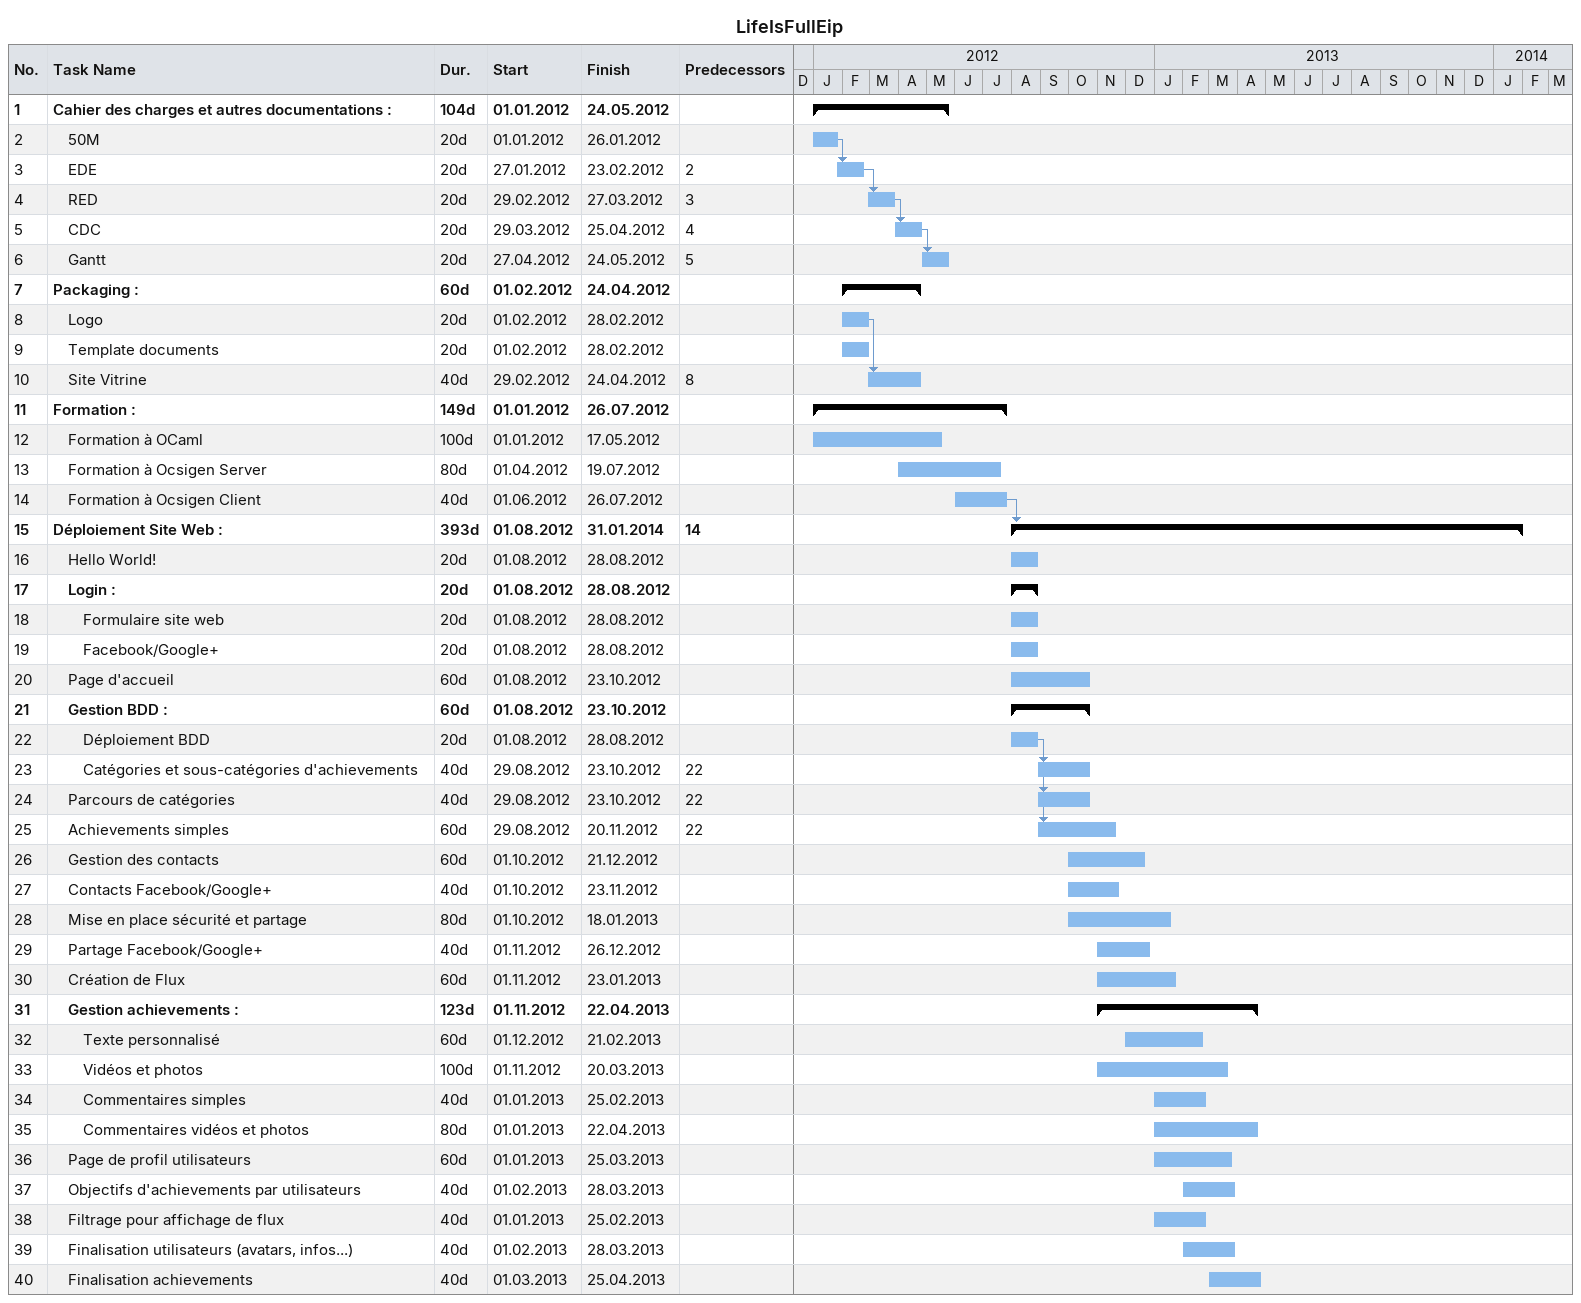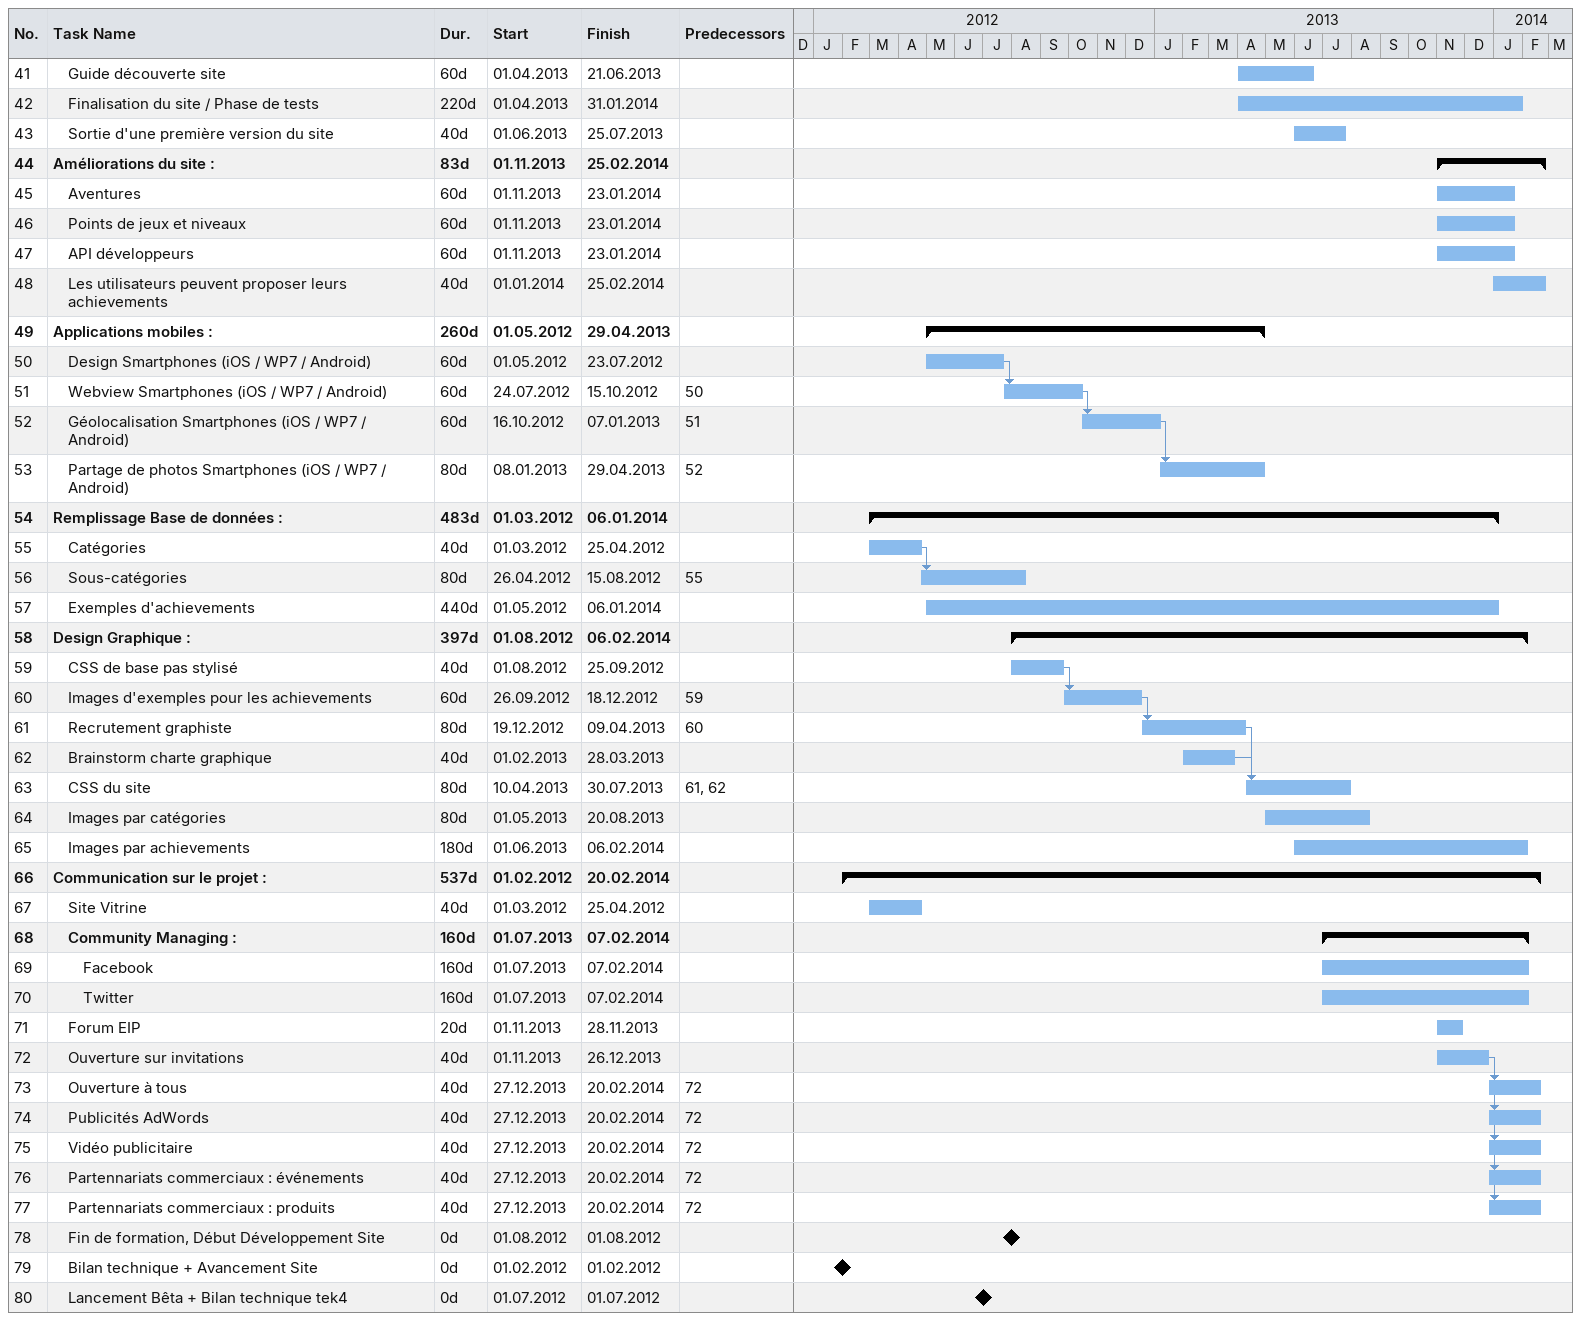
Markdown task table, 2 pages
LifeIsFullEip

| ID | Level | Task | Duration | Start | Finish | Predecessors |
|---|---|---|---|---|---|---|
| 1 | 1 | **Cahier des charges et autres documentations :** | 104d | 2012-01-01 | 2012-05-24 |  |
| 2 | 2 | 50M | 20d | 2012-01-01 | 2012-01-26 |  |
| 3 | 2 | EDE | 20d | 2012-01-27 | 2012-02-23 | 2 |
| 4 | 2 | RED | 20d | 2012-02-29 | 2012-03-27 | 3 |
| 5 | 2 | CDC | 20d | 2012-03-29 | 2012-04-25 | 4 |
| 6 | 2 | Gantt | 20d | 2012-04-27 | 2012-05-24 | 5 |
| 7 | 1 | **Packaging :** | 60d | 2012-02-01 | 2012-04-24 |  |
| 8 | 2 | Logo | 20d | 2012-02-01 | 2012-02-28 |  |
| 9 | 2 | Template documents | 20d | 2012-02-01 | 2012-02-28 |  |
| 10 | 2 | Site Vitrine | 40d | 2012-02-29 | 2012-04-24 | 8 |
| 11 | 1 | **Formation :** | 149d | 2012-01-01 | 2012-07-26 |  |
| 12 | 2 | Formation à OCaml | 100d | 2012-01-01 | 2012-05-17 |  |
| 13 | 2 | Formation à Ocsigen Server | 80d | 2012-04-01 | 2012-07-19 |  |
| 14 | 2 | Formation à Ocsigen Client | 40d | 2012-06-01 | 2012-07-26 |  |
| 15 | 1 | **Déploiement Site Web :** | 393d | 2012-08-01 | 2014-01-31 | 14 |
| 16 | 2 | Hello World! | 20d | 2012-08-01 | 2012-08-28 |  |
| 17 | 2 | **Login :** | 20d | 2012-08-01 | 2012-08-28 |  |
| 18 | 3 | Formulaire site web | 20d | 2012-08-01 | 2012-08-28 |  |
| 19 | 3 | Facebook/Google+ | 20d | 2012-08-01 | 2012-08-28 |  |
| 20 | 2 | Page d'accueil | 60d | 2012-08-01 | 2012-10-23 |  |
| 21 | 2 | **Gestion BDD :** | 60d | 2012-08-01 | 2012-10-23 |  |
| 22 | 3 | Déploiement BDD | 20d | 2012-08-01 | 2012-08-28 |  |
| 23 | 3 | Catégories et sous-catégories d'achievements | 40d | 2012-08-29 | 2012-10-23 | 22 |
| 24 | 2 | Parcours de catégories | 40d | 2012-08-29 | 2012-10-23 | 22 |
| 25 | 2 | Achievements simples | 60d | 2012-08-29 | 2012-11-20 | 22 |
| 26 | 2 | Gestion des contacts | 60d | 2012-10-01 | 2012-12-21 |  |
| 27 | 2 | Contacts Facebook/Google+ | 40d | 2012-10-01 | 2012-11-23 |  |
| 28 | 2 | Mise en place sécurité et partage | 80d | 2012-10-01 | 2013-01-18 |  |
| 29 | 2 | Partage Facebook/Google+ | 40d | 2012-11-01 | 2012-12-26 |  |
| 30 | 2 | Création de Flux | 60d | 2012-11-01 | 2013-01-23 |  |
| 31 | 2 | **Gestion achievements :** | 123d | 2012-11-01 | 2013-04-22 |  |
| 32 | 3 | Texte personnalisé | 60d | 2012-12-01 | 2013-02-21 |  |
| 33 | 3 | Vidéos et photos | 100d | 2012-11-01 | 2013-03-20 |  |
| 34 | 3 | Commentaires simples | 40d | 2013-01-01 | 2013-02-25 |  |
| 35 | 3 | Commentaires vidéos et photos | 80d | 2013-01-01 | 2013-04-22 |  |
| 36 | 2 | Page de profil utilisateurs | 60d | 2013-01-01 | 2013-03-25 |  |
| 37 | 2 | Objectifs d'achievements par utilisateurs | 40d | 2013-02-01 | 2013-03-28 |  |
| 38 | 2 | Filtrage pour affichage de flux | 40d | 2013-01-01 | 2013-02-25 |  |
| 39 | 2 | Finalisation utilisateurs (avatars, infos...) | 40d | 2013-02-01 | 2013-03-28 |  |
| 40 | 2 | Finalisation achievements | 40d | 2013-03-01 | 2013-04-25 |  |
| 41 | 2 | Guide découverte site | 60d | 2013-04-01 | 2013-06-21 |  |
| 42 | 2 | Finalisation du site / Phase de tests | 220d | 2013-04-01 | 2014-01-31 |  |
| 43 | 2 | Sortie d'une première version du site | 40d | 2013-06-01 | 2013-07-25 |  |
| 44 | 1 | **Améliorations du site :** | 83d | 2013-11-01 | 2014-02-25 |  |
| 45 | 2 | Aventures | 60d | 2013-11-01 | 2014-01-23 |  |
| 46 | 2 | Points de jeux et niveaux | 60d | 2013-11-01 | 2014-01-23 |  |
| 47 | 2 | API développeurs | 60d | 2013-11-01 | 2014-01-23 |  |
| 48 | 2 | Les utilisateurs peuvent proposer leurs achievements | 40d | 2014-01-01 | 2014-02-25 |  |
| 49 | 1 | **Applications mobiles :** | 260d | 2012-05-01 | 2013-04-29 |  |
| 50 | 2 | Design Smartphones (iOS / WP7 / Android) | 60d | 2012-05-01 | 2012-07-23 |  |
| 51 | 2 | Webview Smartphones (iOS / WP7 / Android) | 60d | 2012-07-24 | 2012-10-15 | 50 |
| 52 | 2 | Géolocalisation Smartphones (iOS / WP7 / Android) | 60d | 2012-10-16 | 2013-01-07 | 51 |
| 53 | 2 | Partage de photos Smartphones (iOS / WP7 / Android) | 80d | 2013-01-08 | 2013-04-29 | 52 |
| 54 | 1 | **Remplissage Base de données :** | 483d | 2012-03-01 | 2014-01-06 |  |
| 55 | 2 | Catégories | 40d | 2012-03-01 | 2012-04-25 |  |
| 56 | 2 | Sous-catégories | 80d | 2012-04-26 | 2012-08-15 | 55 |
| 57 | 2 | Exemples d'achievements | 440d | 2012-05-01 | 2014-01-06 |  |
| 58 | 1 | **Design Graphique :** | 397d | 2012-08-01 | 2014-02-06 |  |
| 59 | 2 | CSS de base pas stylisé | 40d | 2012-08-01 | 2012-09-25 |  |
| 60 | 2 | Images d'exemples pour les achievements | 60d | 2012-09-26 | 2012-12-18 | 59 |
| 61 | 2 | Recrutement graphiste | 80d | 2012-12-19 | 2013-04-09 | 60 |
| 62 | 2 | Brainstorm charte graphique | 40d | 2013-02-01 | 2013-03-28 |  |
| 63 | 2 | CSS du site | 80d | 2013-04-10 | 2013-07-30 | 61, 62 |
| 64 | 2 | Images par catégories | 80d | 2013-05-01 | 2013-08-20 |  |
| 65 | 2 | Images par achievements | 180d | 2013-06-01 | 2014-02-06 |  |
| 66 | 1 | **Communication sur le projet :** | 537d | 2012-02-01 | 2014-02-20 |  |
| 67 | 2 | Site Vitrine | 40d | 2012-03-01 | 2012-04-25 |  |
| 68 | 2 | **Community Managing :** | 160d | 2013-07-01 | 2014-02-07 |  |
| 69 | 3 | Facebook | 160d | 2013-07-01 | 2014-02-07 |  |
| 70 | 3 | Twitter | 160d | 2013-07-01 | 2014-02-07 |  |
| 71 | 2 | Forum EIP | 20d | 2013-11-01 | 2013-11-28 |  |
| 72 | 2 | Ouverture sur invitations | 40d | 2013-11-01 | 2013-12-26 |  |
| 73 | 2 | Ouverture à tous | 40d | 2013-12-27 | 2014-02-20 | 72 |
| 74 | 2 | Publicités AdWords | 40d | 2013-12-27 | 2014-02-20 | 72 |
| 75 | 2 | Vidéo publicitaire | 40d | 2013-12-27 | 2014-02-20 | 72 |
| 76 | 2 | Partennariats commerciaux : événements | 40d | 2013-12-27 | 2014-02-20 | 72 |
| 77 | 2 | Partennariats commerciaux : produits | 40d | 2013-12-27 | 2014-02-20 | 72 |
| 78 | 2 | Fin de formation, Début Développement Site | 0d | 2012-08-01 | 2012-08-01 |  |
| 79 | 2 | Bilan technique + Avancement Site | 0d | 2012-02-01 | 2012-02-01 |  |
| 80 | 2 | Lancement Bêta + Bilan technique tek4 | 0d | 2012-07-01 | 2012-07-01 |  |
